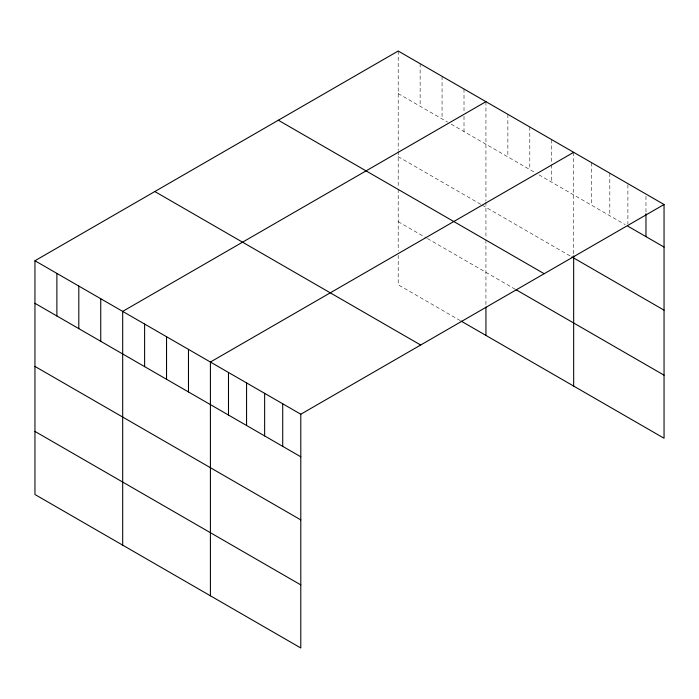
<?xml version="1.0" encoding="UTF-8"?>
<svg xmlns="http://www.w3.org/2000/svg" width="699" height="699" viewBox="0 0 699 699"><rect width="100%" height="100%" fill="white"/><g stroke="black" fill="none" stroke-linecap="round" stroke-linejoin="round"><path stroke-width="0.52" stroke-dasharray="3.5 2.62" d="M398.203 93.587L447.552 122.08M451.204 124.186L535.285 172.732M538.938 174.837L625.186 224.632M398.203 156.681L481.366 204.693M482.275 205.218L570.917 256.393M398.203 221.679L426.53 238.036M427.447 238.569L515.18 289.22M460.344 320.649L398.203 284.773L398.203 255.336M645.972 196.244L645.972 213.711M627.894 184.719L627.894 224.012M609.816 173.195L609.816 215.764M591.738 162.753L591.738 205.323M573.661 152.321L573.661 254.82M551.729 139.651L551.729 163.671M551.729 164.763L551.729 182.229M529.798 126.991L529.798 169.56M507.867 114.33L507.867 156.899M485.936 101.67L485.936 201.024M485.936 202.072L485.936 238.752M485.936 239.836L485.936 305.979M464.005 89L464.005 111.927M464.005 116.296L464.005 131.578M442.065 76.34L442.065 118.909M420.134 63.679L420.134 106.248M398.203 51.018L398.203 150.372M398.203 151.421L398.203 188.101M398.203 189.184L398.203 251.124"/><path stroke-width="1.05" d="M34.95 260.744L300.797 414.227L300.797 647.982L34.95 494.499L34.95 260.744L398.203 51.018L664.05 204.501L664.05 438.256L461.261 321.182M485.936 101.67L122.683 311.387L122.683 545.15M573.661 152.321L210.408 362.038L210.408 595.801M300.797 414.227L664.05 204.501M627.894 226.196L664.05 247.07M571.834 256.926L664.05 310.164M278.333 120.228L544.18 273.711M516.089 289.744L664.05 375.171M154.82 191.535L420.667 345.018M34.95 303.314L300.797 456.796M34.95 366.407L300.797 519.89M34.95 431.405L300.797 584.888M645.972 213.711L645.972 236.638M573.661 255.878L573.661 386.075M485.936 307.036L485.936 335.424M282.719 403.786L282.719 446.355M264.641 393.354L264.641 435.923M246.564 382.912L246.564 425.481M228.486 372.48L228.486 415.049M188.477 349.378L188.477 391.947M166.545 336.717L166.545 379.286M144.614 324.056L144.614 366.626M100.743 298.726L100.743 341.295M78.812 286.066L78.812 328.635M56.881 273.405L56.881 315.974"/></g></svg>
